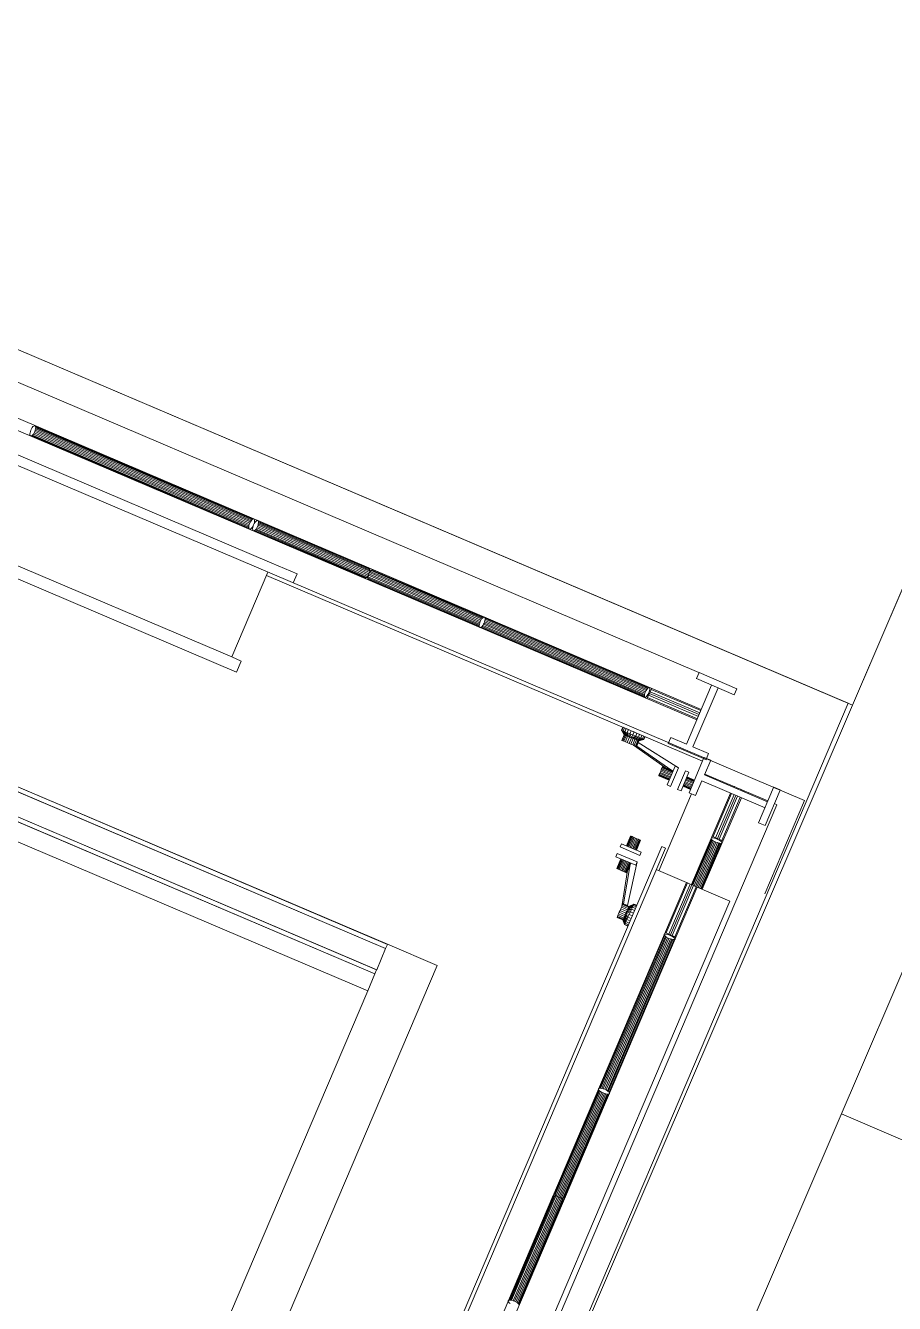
# Model space of a CAD drawing. Header units: metres. Extents: x -48 to 2360, y -1392 to 453.
# Drawn here: x 706.436 to 707.586, y -1266.804 to -1265.112 of the extents above; entities that cross this region are included whole.
import ezdxf

# ---------------------------------------------------------------- set-up
doc = ezdxf.new("R2010")
doc.units = ezdxf.units.M
doc.layers.add('MUEBLES', color=223, linetype='Continuous', lineweight=5, transparency=0.3)
doc.layers.add('SUELO', color=231, linetype='Continuous', lineweight=5, transparency=0.2)
doc.layers.add('TODO', color=210, linetype='Continuous', lineweight=5)

msp = doc.modelspace()

# ---------------------------------------------------------------- linework, layer by layer
at = {"layer": 'MUEBLES', "transparency": 33554585}
for p, q in [((707.5251, -1266.0092), (705.4187, -1265.1121)), ((705.5844, -1265.2262), (707.3272, -1265.9685)), ((705.3607, -1265.2411), (707.4671, -1266.1382)), ((707.3304, -1266.0176), (705.5458, -1265.2575)), ((705.54, -1265.271), (707.3247, -1266.0311)), ((706.0585, -1265.5243), (706.7618, -1265.8238)), ((706.4456, -1265.6431), (706.4466, -1265.6423)), ((706.4466, -1265.6423), (706.4475, -1265.6419)), ((706.4475, -1265.6419), (706.4483, -1265.6419)), ((706.4483, -1265.6419), (706.4488, -1265.6424)), ((706.0056, -1265.6485), (706.7089, -1265.948)), ((706.4416, -1265.6526), (706.4418, -1265.6511)), ((706.4417, -1265.6539), (706.4416, -1265.6526)), ((706.442, -1265.6549), (706.4417, -1265.6539)), ((706.4418, -1265.6511), (706.4422, -1265.6493)), ((706.4425, -1265.6554), (706.442, -1265.6549)), ((706.4422, -1265.6493), (706.4429, -1265.6476)), ((706.4433, -1265.6554), (706.4425, -1265.6554)), ((706.4429, -1265.6476), (706.4437, -1265.6458)), ((706.4442, -1265.655), (706.4433, -1265.6554)), ((706.5875, -1265.7169), (706.4433, -1265.6554)), ((706.4437, -1265.6458), (706.4446, -1265.6443)), ((706.4452, -1265.6542), (706.4442, -1265.655)), ((706.5878, -1265.7162), (706.4442, -1265.655)), ((706.4446, -1265.6443), (706.4456, -1265.6431)), ((706.4462, -1265.6529), (706.4452, -1265.6542)), ((706.5883, -1265.7151), (706.4452, -1265.6542)), ((706.4471, -1265.6514), (706.4462, -1265.6529)), ((706.5889, -1265.7137), (706.4462, -1265.6529)), ((706.448, -1265.6497), (706.4471, -1265.6514)), ((706.5896, -1265.7121), (706.4471, -1265.6514)), ((706.4486, -1265.6479), (706.448, -1265.6497)), ((706.448, -1265.6497), (706.5903, -1265.7103)), ((706.4491, -1265.6462), (706.4486, -1265.6479)), ((706.4486, -1265.6479), (706.591, -1265.7086)), ((706.4488, -1265.6424), (706.5931, -1265.7038)), ((706.4488, -1265.6424), (706.4492, -1265.6434)), ((706.4493, -1265.6446), (706.4491, -1265.6462)), ((706.4491, -1265.6462), (706.5917, -1265.707)), ((706.4492, -1265.6434), (706.5928, -1265.7045)), ((706.4492, -1265.6434), (706.4493, -1265.6446)), ((706.4493, -1265.6446), (706.5923, -1265.7056)), ((706.591, -1265.7086), (706.7335, -1265.7693)), ((706.5917, -1265.707), (706.7344, -1265.7677)), ((706.5923, -1265.7056), (706.7354, -1265.7665)), ((706.5928, -1265.7045), (706.7364, -1265.7657)), ((706.5931, -1265.7038), (706.7373, -1265.7653)), ((706.7318, -1265.7783), (706.5875, -1265.7169)), ((706.7314, -1265.7773), (706.5878, -1265.7162)), ((706.7314, -1265.776), (706.5883, -1265.7151)), ((706.7315, -1265.7745), (706.5889, -1265.7137)), ((706.732, -1265.7727), (706.5896, -1265.7121)), ((706.7326, -1265.771), (706.5903, -1265.7103)), ((706.9126, -1266.3341), (705.594, -1265.7725)), ((705.5941, -1265.7725), (706.9126, -1266.334)), ((706.9149, -1266.3286), (705.5964, -1265.7671)), ((706.9149, -1266.3286), (705.5964, -1265.7671)), ((706.915, -1266.3284), (705.5965, -1265.7668)), ((706.7314, -1265.776), (706.7315, -1265.7745)), ((706.7314, -1265.7773), (706.7314, -1265.776)), ((706.7318, -1265.7783), (706.7314, -1265.7773)), ((706.7315, -1265.7745), (706.732, -1265.7727)), ((706.732, -1265.7727), (706.7326, -1265.771)), ((706.7326, -1265.771), (706.7335, -1265.7693)), ((706.7335, -1265.7693), (706.7344, -1265.7677)), ((706.735, -1265.7776), (706.734, -1265.7784)), ((706.7344, -1265.7677), (706.7354, -1265.7665)), ((706.736, -1265.7764), (706.735, -1265.7776)), ((706.7354, -1265.7665), (706.7364, -1265.7657)), ((706.7369, -1265.7748), (706.736, -1265.7764)), ((706.7364, -1265.7657), (706.7373, -1265.7653)), ((706.7365, -1265.7782), (706.7367, -1265.7767)), ((706.7367, -1265.7767), (706.7371, -1265.7749)), ((706.7377, -1265.7731), (706.7369, -1265.7748)), ((706.7371, -1265.7749), (706.7378, -1265.7732)), ((706.7373, -1265.7653), (706.7381, -1265.7653)), ((706.7384, -1265.7714), (706.7377, -1265.7731)), ((706.7378, -1265.7732), (706.7386, -1265.7715)), ((706.7381, -1265.7653), (706.7386, -1265.7658)), ((706.7388, -1265.7696), (706.7384, -1265.7714)), ((706.7386, -1265.7658), (706.739, -1265.7668)), ((706.7386, -1265.7715), (706.7396, -1265.7699)), ((706.739, -1265.7681), (706.7388, -1265.7696)), ((706.739, -1265.7668), (706.739, -1265.7681)), ((706.7396, -1265.7699), (706.7406, -1265.7687)), ((706.7406, -1265.7687), (706.7416, -1265.7679)), ((706.7421, -1265.777), (706.7411, -1265.7786)), ((706.7416, -1265.7679), (706.7425, -1265.7675)), ((706.7429, -1265.7753), (706.7421, -1265.777)), ((706.8896, -1265.8399), (706.7421, -1265.777)), ((706.7425, -1265.7675), (706.7432, -1265.7675)), ((706.7436, -1265.7736), (706.7429, -1265.7753)), ((706.7429, -1265.7753), (706.8904, -1265.8381)), ((706.7432, -1265.7675), (706.7438, -1265.768)), ((706.744, -1265.7718), (706.7436, -1265.7736)), ((706.7436, -1265.7736), (706.891, -1265.8364)), ((706.7438, -1265.768), (706.8913, -1265.8308)), ((706.7438, -1265.768), (706.7441, -1265.769)), ((706.7442, -1265.7703), (706.744, -1265.7718)), ((706.744, -1265.7718), (706.8915, -1265.8346)), ((706.7441, -1265.769), (706.8916, -1265.8318)), ((706.7441, -1265.769), (706.7442, -1265.7703)), ((706.7442, -1265.7703), (706.8917, -1265.8331)), ((706.7323, -1265.7788), (706.7318, -1265.7783)), ((706.7331, -1265.7788), (706.7323, -1265.7788)), ((706.734, -1265.7784), (706.7331, -1265.7788)), ((706.7366, -1265.7795), (706.7365, -1265.7782)), ((706.7369, -1265.7805), (706.7366, -1265.7795)), ((706.7375, -1265.781), (706.7369, -1265.7805)), ((706.7382, -1265.781), (706.7375, -1265.781)), ((706.7391, -1265.7806), (706.7382, -1265.781)), ((706.8857, -1265.8438), (706.7382, -1265.781)), ((706.7401, -1265.7798), (706.7391, -1265.7806)), ((706.8866, -1265.8434), (706.7391, -1265.7806)), ((706.7411, -1265.7786), (706.7401, -1265.7798)), ((706.8876, -1265.8426), (706.7401, -1265.7798)), ((706.8886, -1265.8414), (706.7411, -1265.7786)), ((705.5798, -1265.806), (706.8983, -1266.3676)), ((706.8983, -1266.3675), (705.5798, -1265.806)), ((705.5821, -1265.8005), (706.9007, -1266.3621)), ((706.9006, -1266.3621), (705.5821, -1265.8006)), ((706.7152, -1265.9682), (706.351, -1265.813)), ((706.7618, -1265.8238), (706.7953, -1265.8381)), ((706.8888, -1266.39), (705.5702, -1265.8285)), ((706.7089, -1265.948), (706.7568, -1265.8357)), ((707.3322, -1266.0859), (706.7549, -1265.84)), ((706.7953, -1265.8381), (706.7903, -1265.8499)), ((706.8857, -1265.8438), (706.885, -1265.8438)), ((706.8866, -1265.8434), (706.8857, -1265.8438)), ((706.8876, -1265.8426), (706.8866, -1265.8434)), ((706.8886, -1265.8414), (706.8876, -1265.8426)), ((706.8896, -1265.8399), (706.8886, -1265.8414)), ((706.8891, -1265.8432), (706.8893, -1265.8417)), ((707.0366, -1265.906), (706.8891, -1265.8432)), ((706.8892, -1265.8445), (706.8891, -1265.8432)), ((707.0366, -1265.9073), (706.8892, -1265.8445)), ((706.8895, -1265.8455), (706.8892, -1265.8445)), ((706.8893, -1265.8417), (706.8897, -1265.8399)), ((707.0368, -1265.9045), (706.8893, -1265.8417)), ((706.8904, -1265.8381), (706.8896, -1265.8399)), ((706.8897, -1265.8399), (706.8904, -1265.8381)), ((707.0372, -1265.9027), (706.8897, -1265.8399)), ((706.891, -1265.8364), (706.8904, -1265.8381)), ((706.8904, -1265.8381), (706.8912, -1265.8364)), ((707.0378, -1265.901), (706.8904, -1265.8381)), ((706.8907, -1265.8303), (706.8913, -1265.8308)), ((706.8915, -1265.8346), (706.891, -1265.8364)), ((706.8912, -1265.8364), (706.8922, -1265.8349)), ((706.8912, -1265.8364), (707.0387, -1265.8992)), ((706.8913, -1265.8308), (706.8916, -1265.8318)), ((706.8917, -1265.8331), (706.8915, -1265.8346)), ((706.8916, -1265.8318), (706.8917, -1265.8331)), ((706.8922, -1265.8349), (706.8932, -1265.8337)), ((706.8922, -1265.8349), (707.0396, -1265.8977)), ((706.8932, -1265.8337), (706.8941, -1265.8329)), ((706.8932, -1265.8337), (707.0406, -1265.8965)), ((706.8941, -1265.8329), (706.895, -1265.8324)), ((706.8941, -1265.8329), (707.0416, -1265.8957)), ((706.895, -1265.8324), (707.0425, -1265.8953)), ((706.895, -1265.8324), (706.8958, -1265.8325)), ((707.037, -1265.9083), (706.8895, -1265.8455)), ((706.8901, -1265.846), (706.8895, -1265.8455)), ((707.0406, -1265.8965), (707.0416, -1265.8957)), ((707.0416, -1265.8957), (707.0425, -1265.8953)), ((707.0425, -1265.8953), (707.0433, -1265.8953)), ((707.0433, -1265.8953), (707.0438, -1265.8958)), ((707.0438, -1265.8958), (707.0442, -1265.8968)), ((707.0438, -1265.8958), (707.2609, -1265.9883)), ((707.0366, -1265.906), (707.0368, -1265.9045)), ((707.0366, -1265.9073), (707.0366, -1265.906)), ((707.037, -1265.9083), (707.0366, -1265.9073)), ((707.0368, -1265.9045), (707.0372, -1265.9027)), ((707.0375, -1265.9088), (707.037, -1265.9083)), ((707.0372, -1265.9027), (707.0378, -1265.901)), ((707.0383, -1265.9088), (707.0375, -1265.9088)), ((707.0378, -1265.901), (707.0387, -1265.8992)), ((707.0392, -1265.9084), (707.0383, -1265.9088)), ((707.2553, -1266.0013), (707.0383, -1265.9088)), ((707.0387, -1265.8992), (707.0396, -1265.8977)), ((707.0402, -1265.9076), (707.0392, -1265.9084)), ((707.2551, -1266.0004), (707.0392, -1265.9084)), ((707.0396, -1265.8977), (707.0406, -1265.8965)), ((707.0412, -1265.9063), (707.0402, -1265.9076)), ((707.2552, -1265.9991), (707.0402, -1265.9076)), ((707.0421, -1265.9048), (707.0412, -1265.9063)), ((707.2554, -1265.9976), (707.0412, -1265.9063)), ((707.043, -1265.9031), (707.0421, -1265.9048)), ((707.2559, -1265.9959), (707.0421, -1265.9048)), ((707.0436, -1265.9013), (707.043, -1265.9031)), ((707.2566, -1265.9941), (707.043, -1265.9031)), ((707.044, -1265.8996), (707.0436, -1265.9013)), ((707.0436, -1265.9013), (707.2574, -1265.9924)), ((707.0442, -1265.898), (707.044, -1265.8996)), ((707.044, -1265.8996), (707.2583, -1265.9909)), ((707.0442, -1265.8968), (707.0442, -1265.898)), ((707.0442, -1265.8968), (707.2601, -1265.9887)), ((707.0442, -1265.898), (707.2592, -1265.9896)), ((706.7089, -1265.948), (706.7215, -1265.9534)), ((706.7215, -1265.9534), (706.7152, -1265.9682)), ((707.3238, -1265.9765), (707.3241, -1265.9766)), ((707.3241, -1265.9766), (707.3275, -1265.9686)), ((707.3742, -1265.998), (707.3241, -1265.9766)), ((707.3275, -1265.9686), (707.3272, -1265.9685)), ((707.3275, -1265.9686), (707.3776, -1265.99)), ((707.2552, -1265.9991), (707.2554, -1265.9976)), ((707.2554, -1265.9976), (707.2559, -1265.9959)), ((707.2559, -1265.9959), (707.2566, -1265.9941)), ((707.2566, -1265.9941), (707.2574, -1265.9924)), ((707.2574, -1265.9924), (707.2583, -1265.9909)), ((707.2583, -1265.9909), (707.2592, -1265.9896)), ((707.2599, -1265.9976), (707.259, -1265.9991)), ((707.2592, -1265.9896), (707.2601, -1265.9887)), ((707.2607, -1265.9959), (707.2599, -1265.9976)), ((707.2601, -1265.9887), (707.2609, -1265.9883)), ((707.2614, -1265.9941), (707.2607, -1265.9959)), ((707.2607, -1265.9985), (707.2617, -1265.9963)), ((707.2609, -1265.9883), (707.2615, -1265.9883)), ((707.2619, -1265.9924), (707.2614, -1265.9941)), ((707.2615, -1265.9883), (707.262, -1265.9887)), ((707.2617, -1265.9963), (707.2626, -1265.9941)), ((707.2617, -1265.9963), (707.3276, -1266.0243)), ((707.2622, -1265.9909), (707.2619, -1265.9924)), ((707.262, -1265.9887), (707.2622, -1265.9896)), ((707.2622, -1265.9896), (707.2622, -1265.9909)), ((707.2626, -1265.9941), (707.264, -1265.9909)), ((707.2626, -1265.9941), (707.3285, -1266.0221)), ((707.264, -1265.9909), (707.2645, -1265.9895)), ((707.264, -1265.9909), (707.3299, -1266.0189)), ((707.3109, -1266.0635), (707.3442, -1265.9852)), ((707.3528, -1265.9889), (707.3195, -1266.0671)), ((707.3776, -1265.99), (707.3742, -1265.998)), ((706.7374, -1267.8589), (707.5251, -1266.0092)), ((707.2551, -1266.0004), (707.2552, -1265.9991)), ((707.2553, -1266.0013), (707.2551, -1266.0004)), ((707.2558, -1266.0017), (707.2553, -1266.0013)), ((707.2564, -1266.0017), (707.2558, -1266.0017)), ((707.2572, -1266.0013), (707.2564, -1266.0017)), ((707.2581, -1266.0004), (707.2572, -1266.0013)), ((707.259, -1265.9991), (707.2581, -1266.0004)), ((707.2588, -1266.003), (707.2594, -1266.0017)), ((707.2594, -1266.0017), (707.2607, -1265.9985)), ((707.3253, -1266.0297), (707.2594, -1266.0017)), ((707.3266, -1266.0266), (707.2607, -1265.9985)), ((707.2266, -1266.0411), (707.225, -1266.0451)), ((707.225, -1266.0451), (707.2255, -1266.0453)), ((707.225, -1266.0451), (707.2285, -1266.0511)), ((707.225, -1266.0451), (707.2282, -1266.051)), ((707.2271, -1266.0413), (707.2255, -1266.0453)), ((707.2255, -1266.0453), (707.2285, -1266.0511)), ((707.227, -1266.0459), (707.2255, -1266.0453)), ((707.2255, -1266.0453), (707.2295, -1266.0515)), ((707.2271, -1266.0413), (707.2266, -1266.0411)), ((707.2286, -1266.042), (707.227, -1266.0459)), ((707.227, -1266.0459), (707.231, -1266.0522)), ((707.227, -1266.0459), (707.2293, -1266.0469)), ((707.227, -1266.0459), (707.2295, -1266.0515)), ((707.2286, -1266.042), (707.2271, -1266.0413)), ((707.2309, -1266.0429), (707.2286, -1266.042)), ((707.2309, -1266.0429), (707.2293, -1266.0469)), ((707.231, -1266.0522), (707.2293, -1266.0469)), ((707.2293, -1266.0469), (707.233, -1266.053)), ((707.2293, -1266.0469), (707.2324, -1266.0481)), ((707.234, -1266.0442), (707.2309, -1266.0429)), ((707.2321, -1266.0434), (707.2322, -1266.0433)), ((707.2324, -1266.0436), (707.2325, -1266.0434)), ((707.234, -1266.0442), (707.2324, -1266.0481)), ((707.2324, -1266.0481), (707.2354, -1266.054)), ((707.233, -1266.053), (707.2324, -1266.0481)), ((707.2324, -1266.0481), (707.236, -1266.0496)), ((707.2334, -1266.0439), (707.2334, -1266.0438)), ((707.2375, -1266.0457), (707.234, -1266.0442)), ((707.2348, -1266.0445), (707.2349, -1266.0445)), ((707.2375, -1266.0457), (707.236, -1266.0496)), ((707.2368, -1266.0453), (707.2368, -1266.0453)), ((707.2414, -1266.0472), (707.2375, -1266.0457)), ((707.239, -1266.0462), (707.239, -1266.0462)), ((707.2414, -1266.0472), (707.2398, -1266.0512)), ((707.2414, -1266.0473), (707.2414, -1266.0472)), ((707.2252, -1266.0585), (707.2282, -1266.051)), ((707.2255, -1266.0586), (707.2252, -1266.0585)), ((707.2255, -1266.0586), (707.2285, -1266.0511)), ((707.2265, -1266.059), (707.2255, -1266.0586)), ((707.2265, -1266.059), (707.2295, -1266.0515)), ((707.228, -1266.0596), (707.2265, -1266.059)), ((707.228, -1266.0596), (707.231, -1266.0522)), ((707.2301, -1266.0605), (707.228, -1266.0596)), ((707.2282, -1266.051), (707.2285, -1266.0511)), ((707.2285, -1266.0511), (707.2295, -1266.0515)), ((707.2295, -1266.0515), (707.231, -1266.0522)), ((707.2301, -1266.0605), (707.233, -1266.053)), ((707.2324, -1266.0614), (707.2301, -1266.0605)), ((707.231, -1266.0522), (707.233, -1266.053)), ((707.2324, -1266.0614), (707.2354, -1266.054)), ((707.2349, -1266.0625), (707.2324, -1266.0614)), ((707.233, -1266.053), (707.2354, -1266.054)), ((707.2379, -1266.055), (707.2349, -1266.0625)), ((707.2374, -1266.0635), (707.2349, -1266.0625)), ((707.2354, -1266.054), (707.236, -1266.0496)), ((707.2354, -1266.054), (707.2379, -1266.055)), ((707.236, -1266.0496), (707.2379, -1266.055)), ((707.236, -1266.0496), (707.2398, -1266.0512)), ((707.2404, -1266.056), (707.2374, -1266.0635)), ((707.2398, -1266.0645), (707.2374, -1266.0635)), ((707.2398, -1266.0512), (707.2379, -1266.055)), ((707.2379, -1266.055), (707.2436, -1266.0528)), ((707.2379, -1266.055), (707.2404, -1266.056)), ((707.2398, -1266.0512), (707.2436, -1266.0528)), ((707.2427, -1266.057), (707.2398, -1266.0645)), ((707.2418, -1266.0653), (707.2398, -1266.0645)), ((707.2436, -1266.0528), (707.2404, -1266.056)), ((707.2404, -1266.056), (707.2472, -1266.0542)), ((707.2404, -1266.056), (707.2427, -1266.057)), ((707.2408, -1266.0649), (707.2825, -1266.0944)), ((707.2447, -1266.0578), (707.2418, -1266.0653)), ((707.2427, -1266.057), (707.2472, -1266.0542)), ((707.2427, -1266.057), (707.2503, -1266.0555)), ((707.2427, -1266.057), (707.2447, -1266.0578)), ((707.2463, -1266.0585), (707.2433, -1266.0659)), ((707.2436, -1266.0528), (707.2452, -1266.0489)), ((707.2436, -1266.0528), (707.2472, -1266.0542)), ((707.2472, -1266.0589), (707.2443, -1266.0663)), ((707.2476, -1266.059), (707.2446, -1266.0665)), ((707.2503, -1266.0555), (707.2447, -1266.0578)), ((707.2447, -1266.0578), (707.2526, -1266.0565)), ((707.2447, -1266.0578), (707.2463, -1266.0585)), ((707.245, -1266.0661), (707.2471, -1266.0611)), ((707.2463, -1266.0585), (707.2526, -1266.0565)), ((707.2463, -1266.0585), (707.2541, -1266.0571)), ((707.2463, -1266.0585), (707.2472, -1266.0589)), ((707.2471, -1266.0611), (707.2468, -1266.061)), ((707.3003, -1266.0947), (707.2471, -1266.0611)), ((707.2472, -1266.0542), (707.2487, -1266.0504)), ((707.2472, -1266.0542), (707.2503, -1266.0555)), ((707.2472, -1266.0589), (707.2541, -1266.0571)), ((707.2472, -1266.0589), (707.2546, -1266.0573)), ((707.2472, -1266.0589), (707.2476, -1266.059)), ((707.2476, -1266.059), (707.2546, -1266.0573)), ((707.2503, -1266.0555), (707.2518, -1266.0517)), ((707.2503, -1266.0555), (707.2526, -1266.0565)), ((707.2526, -1266.0565), (707.2541, -1266.0527)), ((707.2526, -1266.0565), (707.2541, -1266.0571)), ((707.2541, -1266.0571), (707.2556, -1266.0533)), ((707.2541, -1266.0571), (707.2546, -1266.0573)), ((707.2546, -1266.0573), (707.2561, -1266.0535)), ((707.2867, -1266.0626), (707.2901, -1266.0546)), ((707.3336, -1266.0826), (707.2867, -1266.0626)), ((707.2901, -1266.0546), (707.3109, -1266.0635)), ((707.2433, -1266.0659), (707.2418, -1266.0653)), ((707.2443, -1266.0663), (707.2433, -1266.0659)), ((707.2446, -1266.0665), (707.2443, -1266.0663)), ((707.2448, -1266.066), (707.245, -1266.0661)), ((707.245, -1266.0661), (707.2913, -1266.0981)), ((707.3195, -1266.0671), (707.3402, -1266.076)), ((707.3336, -1266.0826), (707.3343, -1266.0809)), ((707.3343, -1266.0809), (707.3375, -1266.0823)), ((707.3402, -1266.076), (707.3375, -1266.0823)), ((707.2767, -1266.0992), (707.2774, -1266.0976)), ((707.2774, -1266.0976), (707.278, -1266.0961)), ((707.2774, -1266.0976), (707.2912, -1266.1035)), ((707.278, -1266.0961), (707.2785, -1266.0948)), ((707.278, -1266.0961), (707.2918, -1266.102)), ((707.2785, -1266.0948), (707.279, -1266.0938)), ((707.2785, -1266.0948), (707.2923, -1266.1007)), ((707.279, -1266.0938), (707.2792, -1266.0932)), ((707.279, -1266.0938), (707.2928, -1266.0997)), ((707.2792, -1266.0932), (707.2793, -1266.093)), ((707.2792, -1266.0932), (707.293, -1266.0991)), ((707.2793, -1266.093), (707.2931, -1266.0989)), ((707.2852, -1266.1174), (707.2957, -1266.0927)), ((707.3003, -1266.0947), (707.2898, -1266.1193)), ((707.2957, -1266.0927), (707.3003, -1266.0947)), ((707.3096, -1266.0986), (707.299, -1266.1233)), ((707.3142, -1266.1006), (707.3096, -1266.0986)), ((707.3144, -1266.1278), (707.3336, -1266.0826)), ((707.3368, -1266.084), (707.3336, -1266.0826)), ((707.3429, -1266.0846), (707.3346, -1266.104)), ((707.3375, -1266.0823), (707.3368, -1266.084)), ((707.3375, -1266.0823), (707.3429, -1266.0846)), ((707.2741, -1266.1051), (707.2744, -1266.1045)), ((707.288, -1266.111), (707.2741, -1266.1051)), ((707.2741, -1266.1053), (707.2741, -1266.1051)), ((707.2879, -1266.1112), (707.2741, -1266.1053)), ((707.2744, -1266.1045), (707.2748, -1266.1035)), ((707.2882, -1266.1104), (707.2744, -1266.1045)), ((707.2748, -1266.1035), (707.2754, -1266.1023)), ((707.2886, -1266.1094), (707.2748, -1266.1035)), ((707.2754, -1266.1023), (707.276, -1266.1008)), ((707.2892, -1266.1081), (707.2754, -1266.1023)), ((707.276, -1266.1008), (707.2767, -1266.0992)), ((707.2898, -1266.1066), (707.276, -1266.1008)), ((707.2905, -1266.1051), (707.2767, -1266.0992)), ((707.3037, -1266.1252), (707.3142, -1266.1006)), ((707.3076, -1266.116), (707.3176, -1266.1202)), ((707.3082, -1266.1145), (707.3182, -1266.1188)), ((707.3089, -1266.1129), (707.3189, -1266.1172)), ((707.3196, -1266.1156), (707.3096, -1266.1113)), ((707.3202, -1266.1141), (707.3102, -1266.1098)), ((707.3208, -1266.1128), (707.3108, -1266.1085)), ((707.3212, -1266.1118), (707.3112, -1266.1076)), ((707.3214, -1266.1112), (707.3114, -1266.1069)), ((707.3215, -1266.111), (707.3115, -1266.1067)), ((707.3312, -1266.112), (707.323, -1266.1314)), ((707.4149, -1266.1476), (707.3312, -1266.112)), ((707.3346, -1266.104), (707.4183, -1266.1396)), ((707.3351, -1266.103), (707.3729, -1266.1191)), ((707.2742, -1266.231), (707.3176, -1266.1291)), ((707.2898, -1266.1193), (707.2852, -1266.1174)), ((707.299, -1266.1233), (707.3037, -1266.1252)), ((707.3063, -1266.1191), (707.3163, -1266.1233)), ((707.3064, -1266.1188), (707.3164, -1266.1231)), ((707.3066, -1266.1182), (707.3166, -1266.1225)), ((707.307, -1266.1173), (707.3171, -1266.1215)), ((707.323, -1266.1314), (707.3144, -1266.1278)), ((707.3691, -1266.1281), (707.3174, -1266.2494)), ((707.3461, -1266.1859), (707.3705, -1266.1287)), ((707.3495, -1266.1873), (707.3739, -1266.1302)), ((707.3519, -1266.1883), (707.3763, -1266.1312)), ((707.3786, -1266.1322), (707.3543, -1266.1894)), ((707.3729, -1266.1191), (707.3725, -1266.1201)), ((707.3729, -1266.1191), (707.3743, -1266.1197)), ((707.3739, -1266.1207), (707.3743, -1266.1197)), ((707.3743, -1266.1197), (707.3777, -1266.1211)), ((707.3773, -1266.1222), (707.3777, -1266.1211)), ((707.3777, -1266.1211), (707.3801, -1266.1221)), ((707.3797, -1266.1232), (707.3801, -1266.1221)), ((707.3801, -1266.1221), (707.3825, -1266.1232)), ((707.3825, -1266.1232), (707.3821, -1266.1242)), ((707.3825, -1266.1232), (707.3859, -1266.1246)), ((707.3859, -1266.1246), (707.3855, -1266.1256)), ((707.3859, -1266.1246), (707.3873, -1266.1252)), ((707.3869, -1266.1262), (707.3873, -1266.1252)), ((707.3873, -1266.1252), (707.4187, -1266.1386)), ((707.4064, -1266.1676), (707.4263, -1266.1208)), ((707.4349, -1266.1244), (707.415, -1266.1713)), ((707.4266, -1266.1202), (707.4263, -1266.1208)), ((707.4263, -1266.1208), (707.4349, -1266.1244)), ((707.4266, -1266.1202), (707.4351, -1266.1239)), ((707.4349, -1266.1244), (707.4351, -1266.1239)), ((707.4305, -1266.1436), (706.7163, -1267.8207)), ((707.3318, -1266.2555), (707.3835, -1266.1343)), ((707.382, -1266.1337), (707.3577, -1266.1908)), ((707.4671, -1266.1382), (707.4146, -1266.2615)), ((707.4273, -1266.1422), (707.4305, -1266.1436)), ((707.415, -1266.1713), (707.4064, -1266.1676)), ((707.2782, -1266.199), (706.9122, -1267.0582)), ((707.2229, -1266.1995), (707.2248, -1266.1952)), ((707.2493, -1266.2107), (707.2229, -1266.1995)), ((707.2248, -1266.1952), (707.2511, -1266.2064)), ((707.2314, -1266.198), (707.2369, -1266.1851)), ((707.2316, -1266.1981), (707.2371, -1266.1852)), ((707.2322, -1266.1984), (707.2377, -1266.1855)), ((707.2333, -1266.1988), (707.2388, -1266.1859)), ((707.2347, -1266.1994), (707.2402, -1266.1865)), ((707.2363, -1266.2001), (707.2418, -1266.1872)), ((707.2369, -1266.1851), (707.2371, -1266.1852)), ((707.2371, -1266.1852), (707.2377, -1266.1855)), ((707.2377, -1266.1855), (707.2388, -1266.1859)), ((707.238, -1266.2008), (707.2435, -1266.1879)), ((707.2388, -1266.1859), (707.2402, -1266.1865)), ((707.2452, -1266.1886), (707.2397, -1266.2015)), ((707.2402, -1266.1865), (707.2418, -1266.1872)), ((707.2468, -1266.1893), (707.2413, -1266.2022)), ((707.2418, -1266.1872), (707.2435, -1266.1879)), ((707.2481, -1266.1899), (707.2426, -1266.2028)), ((707.2435, -1266.1879), (707.2452, -1266.1886)), ((707.2492, -1266.1903), (707.2437, -1266.2032)), ((707.2498, -1266.1906), (707.2443, -1266.2035)), ((707.2501, -1266.1907), (707.2445, -1266.2036)), ((707.2452, -1266.1886), (707.2468, -1266.1893)), ((707.2468, -1266.1893), (707.2481, -1266.1899)), ((707.2481, -1266.1899), (707.2492, -1266.1903)), ((707.2492, -1266.1903), (707.2498, -1266.1906)), ((707.2498, -1266.1906), (707.2501, -1266.1907)), ((707.2829, -1266.201), (707.2782, -1266.199)), ((707.3177, -1266.2495), (707.3436, -1266.1887)), ((707.3184, -1266.2498), (707.3441, -1266.1895)), ((707.3195, -1266.2503), (707.345, -1266.1904)), ((707.321, -1266.2509), (707.3464, -1266.1913)), ((707.3228, -1266.2517), (707.3481, -1266.1922)), ((707.3499, -1266.1931), (707.3246, -1266.2524)), ((707.3518, -1266.1938), (707.3265, -1266.2532)), ((707.3536, -1266.1944), (707.3282, -1266.254)), ((707.3552, -1266.1947), (707.3297, -1266.2546)), ((707.3565, -1266.1948), (707.3309, -1266.2551)), ((707.3575, -1266.1946), (707.3316, -1266.2554)), ((707.3435, -1266.1881), (707.344, -1266.1877)), ((707.3436, -1266.1887), (707.3435, -1266.1881)), ((707.3441, -1266.1895), (707.3436, -1266.1887)), ((707.344, -1266.1877), (707.3449, -1266.1875)), ((707.345, -1266.1904), (707.3441, -1266.1895)), ((707.3461, -1266.1859), (707.3447, -1266.1853)), ((707.3449, -1266.1875), (707.3462, -1266.1876)), ((707.3464, -1266.1913), (707.345, -1266.1904)), ((707.3495, -1266.1873), (707.3461, -1266.1859)), ((707.3462, -1266.1876), (707.3478, -1266.1879)), ((707.3481, -1266.1922), (707.3464, -1266.1913)), ((707.3478, -1266.1879), (707.3497, -1266.1885)), ((707.3499, -1266.1931), (707.3481, -1266.1922)), ((707.3519, -1266.1883), (707.3495, -1266.1873)), ((707.3497, -1266.1885), (707.3516, -1266.1892)), ((707.3518, -1266.1938), (707.3499, -1266.1931)), ((707.3516, -1266.1892), (707.3534, -1266.1901)), ((707.3536, -1266.1944), (707.3518, -1266.1938)), ((707.3543, -1266.1894), (707.3519, -1266.1883)), ((707.3534, -1266.1901), (707.355, -1266.191)), ((707.3552, -1266.1947), (707.3536, -1266.1944)), ((707.3577, -1266.1908), (707.3543, -1266.1894)), ((707.355, -1266.191), (707.3564, -1266.1919)), ((707.3565, -1266.1948), (707.3552, -1266.1947)), ((707.3564, -1266.1919), (707.3574, -1266.1928)), ((707.3575, -1266.1946), (707.3565, -1266.1948)), ((707.3574, -1266.1928), (707.3579, -1266.1936)), ((707.3579, -1266.1942), (707.3575, -1266.1946)), ((707.3591, -1266.1914), (707.3577, -1266.1908)), ((707.3579, -1266.1936), (707.3579, -1266.1942)), ((706.9169, -1267.0602), (707.2829, -1266.201)), ((707.2193, -1266.2081), (707.2174, -1266.2124)), ((707.2174, -1266.2124), (707.2438, -1266.2236)), ((707.224, -1266.2152), (707.2185, -1266.2281)), ((707.2243, -1266.2153), (707.2188, -1266.2282)), ((707.2456, -1266.2193), (707.2193, -1266.2081)), ((707.2249, -1266.2156), (707.2194, -1266.2285)), ((707.226, -1266.216), (707.2205, -1266.229)), ((707.2273, -1266.2166), (707.2218, -1266.2295)), ((707.2289, -1266.2173), (707.2234, -1266.2302)), ((707.2511, -1266.2064), (707.2493, -1266.2107)), ((707.2185, -1266.2281), (707.2188, -1266.2282)), ((707.2188, -1266.2282), (707.2194, -1266.2285)), ((707.2194, -1266.2285), (707.2205, -1266.229)), ((707.2205, -1266.229), (707.2218, -1266.2295)), ((707.2218, -1266.2295), (707.2234, -1266.2302)), ((707.2234, -1266.2302), (707.2251, -1266.231)), ((707.2306, -1266.218), (707.2251, -1266.231)), ((707.2251, -1266.231), (707.2268, -1266.2317)), ((707.2253, -1266.2782), (707.233, -1266.2307)), ((707.2268, -1266.2317), (707.2323, -1266.2188)), ((707.2268, -1266.2317), (707.2284, -1266.2324)), ((707.2275, -1266.2748), (707.2365, -1266.2226)), ((707.2284, -1266.2324), (707.2339, -1266.2194)), ((707.2284, -1266.2324), (707.2298, -1266.2329)), ((707.2298, -1266.2329), (707.2353, -1266.22)), ((707.2298, -1266.2329), (707.2308, -1266.2334)), ((707.2308, -1266.2334), (707.2363, -1266.2205)), ((707.2308, -1266.2334), (707.2315, -1266.2337)), ((707.2315, -1266.2337), (707.237, -1266.2207)), ((707.2315, -1266.2337), (707.2317, -1266.2338)), ((707.2317, -1266.2338), (707.2372, -1266.2208)), ((707.2456, -1266.2193), (707.2328, -1266.277)), ((707.2438, -1266.2236), (707.2456, -1266.2193)), ((707.2707, -1266.2295), (707.3107, -1266.2465)), ((707.3107, -1266.2465), (706.5965, -1267.9236)), ((707.284, -1266.3133), (707.3122, -1266.2471)), ((707.2874, -1266.3148), (707.3156, -1266.2486)), ((707.2897, -1266.3158), (707.3179, -1266.2496)), ((707.3203, -1266.2506), (707.2921, -1266.3168)), ((707.3107, -1266.2465), (707.3122, -1266.2471)), ((707.3122, -1266.2471), (707.3156, -1266.2486)), ((707.3156, -1266.2486), (707.3179, -1266.2496)), ((707.3179, -1266.2496), (707.3203, -1266.2506)), ((707.3203, -1266.2506), (707.3237, -1266.2521)), ((706.6109, -1267.9297), (707.3251, -1266.2527)), ((707.3237, -1266.2521), (707.2955, -1266.3183)), ((707.3237, -1266.2521), (707.3251, -1266.2527)), ((707.3251, -1266.2527), (707.3683, -1266.2711)), ((707.3683, -1266.2711), (706.7198, -1267.7938)), ((707.2229, -1266.2837), (707.2219, -1266.286)), ((707.2239, -1266.2813), (707.2229, -1266.2837)), ((707.2307, -1266.2872), (707.2229, -1266.2837)), ((707.2249, -1266.2792), (707.2239, -1266.2813)), ((707.2317, -1266.2849), (707.2239, -1266.2813)), ((707.2257, -1266.2773), (707.2249, -1266.2792)), ((707.2327, -1266.2827), (707.2249, -1266.2792)), ((707.2263, -1266.2759), (707.2257, -1266.2773)), ((707.2335, -1266.2809), (707.2257, -1266.2773)), ((707.2267, -1266.275), (707.2263, -1266.2759)), ((707.2342, -1266.2794), (707.2263, -1266.2759)), ((707.2269, -1266.2747), (707.2267, -1266.275)), ((707.2345, -1266.2785), (707.2267, -1266.275)), ((707.2347, -1266.2782), (707.2269, -1266.2747)), ((707.2274, -1266.2749), (707.2275, -1266.2748)), ((707.2275, -1266.2748), (707.2328, -1266.277)), ((707.2307, -1266.2872), (707.2317, -1266.2849)), ((707.2317, -1266.2849), (707.238, -1266.2819)), ((707.2317, -1266.2849), (707.2327, -1266.2827)), ((707.2366, -1266.2852), (707.2317, -1266.2849)), ((707.2328, -1266.277), (707.2326, -1266.2773)), ((707.2327, -1266.2827), (707.2393, -1266.2791)), ((707.2327, -1266.2827), (707.2335, -1266.2809)), ((707.2327, -1266.2827), (707.238, -1266.2819)), ((707.2335, -1266.2809), (707.2403, -1266.2769)), ((707.2393, -1266.2791), (707.2335, -1266.2809)), ((707.2335, -1266.2809), (707.2342, -1266.2794)), ((707.2342, -1266.2794), (707.2409, -1266.2755)), ((707.2342, -1266.2794), (707.2403, -1266.2769)), ((707.2342, -1266.2794), (707.2345, -1266.2785)), ((707.2345, -1266.2785), (707.2411, -1266.2751)), ((707.2345, -1266.2785), (707.2409, -1266.2755)), ((707.2345, -1266.2785), (707.2347, -1266.2782)), ((707.2347, -1266.2782), (707.2411, -1266.2751)), ((707.2366, -1266.2852), (707.238, -1266.2819)), ((707.238, -1266.2819), (707.2393, -1266.2791)), ((707.238, -1266.2819), (707.2421, -1266.2837)), ((707.2393, -1266.2791), (707.2403, -1266.2769)), ((707.2393, -1266.2791), (707.2433, -1266.2809)), ((707.2403, -1266.2769), (707.2409, -1266.2755)), ((707.2403, -1266.2769), (707.2442, -1266.2787)), ((707.2409, -1266.2755), (707.2411, -1266.2751)), ((707.2409, -1266.2755), (707.2448, -1266.2773)), ((707.2411, -1266.2751), (707.245, -1266.2768)), ((707.219, -1266.2924), (707.2189, -1266.2927)), ((707.2189, -1266.2927), (707.2267, -1266.2962)), ((707.2194, -1266.2915), (707.219, -1266.2924)), ((707.219, -1266.2924), (707.2269, -1266.2959)), ((707.2201, -1266.29), (707.2194, -1266.2915)), ((707.2194, -1266.2915), (707.2273, -1266.295)), ((707.2209, -1266.2882), (707.2201, -1266.29)), ((707.2201, -1266.29), (707.2279, -1266.2936)), ((707.2219, -1266.286), (707.2209, -1266.2882)), ((707.2209, -1266.2882), (707.2287, -1266.2917)), ((707.2219, -1266.286), (707.2297, -1266.2895)), ((707.2267, -1266.2962), (707.2269, -1266.2959)), ((707.229, -1266.3024), (707.2267, -1266.2962)), ((707.2269, -1266.2959), (707.2273, -1266.295)), ((707.2292, -1266.302), (707.2269, -1266.2959)), ((707.229, -1266.3024), (707.2269, -1266.2959)), ((707.2273, -1266.295), (707.2279, -1266.2936)), ((707.2298, -1266.3006), (707.2273, -1266.295)), ((707.2292, -1266.302), (707.2273, -1266.295)), ((707.2279, -1266.2936), (707.2287, -1266.2917)), ((707.2298, -1266.3006), (707.2279, -1266.2936)), ((707.2279, -1266.2936), (707.2307, -1266.2984)), ((707.2287, -1266.2917), (707.2297, -1266.2895)), ((707.2307, -1266.2984), (707.2287, -1266.2917)), ((707.2287, -1266.2917), (707.232, -1266.2956)), ((707.229, -1266.3024), (707.2292, -1266.302)), ((707.2298, -1266.3006), (707.2292, -1266.302)), ((707.2333, -1266.3039), (707.2292, -1266.302)), ((707.2297, -1266.2895), (707.2307, -1266.2872)), ((707.232, -1266.2956), (707.2297, -1266.2895)), ((707.2297, -1266.2895), (707.2334, -1266.2923)), ((707.2298, -1266.3006), (707.2307, -1266.2984)), ((707.2339, -1266.3025), (707.2298, -1266.3006)), ((707.2307, -1266.2872), (707.2366, -1266.2852)), ((707.235, -1266.2888), (707.2307, -1266.2872)), ((707.2334, -1266.2923), (707.2307, -1266.2872)), ((707.2307, -1266.2984), (707.232, -1266.2956)), ((707.2349, -1266.3003), (707.2307, -1266.2984)), ((707.232, -1266.2956), (707.2334, -1266.2923)), ((707.2361, -1266.2975), (707.232, -1266.2956)), ((707.2334, -1266.2923), (707.235, -1266.2888)), ((707.2376, -1266.2942), (707.2334, -1266.2923)), ((707.2349, -1266.3003), (707.2339, -1266.3025)), ((707.2361, -1266.2975), (707.2349, -1266.3003)), ((707.235, -1266.2888), (707.2366, -1266.2852)), ((707.2392, -1266.2906), (707.235, -1266.2888)), ((707.2354, -1266.2992), (707.2355, -1266.2992)), ((707.2355, -1266.2989), (707.2356, -1266.2989)), ((707.2359, -1266.298), (707.236, -1266.2981)), ((707.2376, -1266.2942), (707.2361, -1266.2975)), ((707.2365, -1266.2967), (707.2366, -1266.2967)), ((707.2366, -1266.2852), (707.2407, -1266.2871)), ((707.2373, -1266.2949), (707.2373, -1266.2949)), ((707.2392, -1266.2906), (707.2376, -1266.2942)), ((707.2382, -1266.2928), (707.2382, -1266.2929)), ((707.2392, -1266.2906), (707.2392, -1266.2906)), ((707.1949, -1266.5191), (707.2814, -1266.3162)), ((707.1959, -1266.5189), (707.2819, -1266.3169)), ((707.1972, -1266.5189), (707.2829, -1266.3178)), ((707.1989, -1266.5191), (707.2842, -1266.3188)), ((707.2331, -1266.3043), (707.229, -1266.3024)), ((707.2333, -1266.3039), (707.2331, -1266.3043)), ((707.2339, -1266.3025), (707.2333, -1266.3039)), ((707.2813, -1266.3155), (707.2818, -1266.3151)), ((707.2814, -1266.3162), (707.2813, -1266.3155)), ((707.2819, -1266.3169), (707.2814, -1266.3162)), ((707.2818, -1266.3151), (707.2827, -1266.315)), ((707.2829, -1266.3178), (707.2819, -1266.3169)), ((707.284, -1266.3133), (707.2825, -1266.3127)), ((707.2827, -1266.315), (707.284, -1266.3151)), ((707.2842, -1266.3188), (707.2829, -1266.3178)), ((707.2874, -1266.3148), (707.284, -1266.3133)), ((707.284, -1266.3151), (707.2857, -1266.3154)), ((707.2859, -1266.3197), (707.2842, -1266.3188)), ((707.2857, -1266.3154), (707.2875, -1266.3159)), ((707.2897, -1266.3158), (707.2874, -1266.3148)), ((707.2875, -1266.3159), (707.2894, -1266.3167)), ((707.2892, -1266.3156), (707.2889, -1266.3165)), ((707.2891, -1266.3166), (707.2895, -1266.3157)), ((707.2894, -1266.3167), (707.2912, -1266.3175)), ((707.2921, -1266.3168), (707.2897, -1266.3158)), ((707.2898, -1266.3169), (707.2902, -1266.316)), ((707.2909, -1266.3174), (707.2913, -1266.3165)), ((707.2912, -1266.3175), (707.2929, -1266.3185)), ((707.2955, -1266.3183), (707.2921, -1266.3168)), ((707.2924, -1266.3182), (707.2928, -1266.3171)), ((707.2929, -1266.3185), (707.2942, -1266.3194)), ((707.294, -1266.3192), (707.2946, -1266.3179)), ((707.2969, -1266.3189), (707.2955, -1266.3183)), ((707.2964, -1266.3186), (707.2955, -1266.3208)), ((706.9007, -1266.3621), (706.9126, -1266.3341)), ((706.9126, -1266.334), (706.9149, -1266.3286)), ((706.9126, -1266.3341), (706.9126, -1266.334)), ((706.9149, -1266.3286), (706.915, -1266.3284)), ((706.9149, -1266.3286), (706.9149, -1266.3286)), ((706.9809, -1266.3565), (706.915, -1266.3284)), ((707.2007, -1266.5196), (707.2859, -1266.3197)), ((707.2877, -1266.3206), (707.2026, -1266.5203)), ((707.2896, -1266.3213), (707.2045, -1266.5212)), ((707.2914, -1266.3218), (707.2061, -1266.5222)), ((707.293, -1266.3222), (707.2074, -1266.5232)), ((707.2944, -1266.3222), (707.2084, -1266.5242)), ((707.2953, -1266.3221), (707.2088, -1266.5251)), ((707.2877, -1266.3206), (707.2859, -1266.3197)), ((707.2896, -1266.3213), (707.2877, -1266.3206)), ((707.2914, -1266.3218), (707.2896, -1266.3213)), ((707.293, -1266.3222), (707.2914, -1266.3218)), ((707.2944, -1266.3222), (707.293, -1266.3222)), ((707.2942, -1266.3194), (707.2952, -1266.3203)), ((707.2953, -1266.3221), (707.2944, -1266.3222)), ((707.2952, -1266.3203), (707.2957, -1266.3211)), ((707.2957, -1266.3217), (707.2953, -1266.3221)), ((707.2957, -1266.3211), (707.2957, -1266.3217)), ((706.7629, -1266.8684), (706.9809, -1266.3565)), ((706.8888, -1266.39), (706.8983, -1266.3676)), ((706.8983, -1266.3675), (706.9006, -1266.3621)), ((706.8983, -1266.3676), (706.8983, -1266.3675)), ((706.9006, -1266.3621), (706.9007, -1266.3621)), ((706.3636, -1267.6232), (706.8888, -1266.39)), ((707.1357, -1266.6583), (707.1944, -1266.5204)), ((707.1361, -1266.6592), (707.1949, -1266.5213)), ((707.1944, -1266.5197), (707.1949, -1266.5191)), ((707.1944, -1266.5204), (707.1944, -1266.5197)), ((707.1949, -1266.5213), (707.1944, -1266.5204)), ((707.1949, -1266.5191), (707.1959, -1266.5189)), ((707.1958, -1266.5222), (707.1949, -1266.5213)), ((707.1959, -1266.5189), (707.1972, -1266.5189)), ((707.1972, -1266.5189), (707.1989, -1266.5191)), ((707.1989, -1266.5191), (707.2007, -1266.5196)), ((707.2007, -1266.5196), (707.2026, -1266.5203)), ((707.2026, -1266.5203), (707.2045, -1266.5212)), ((707.2045, -1266.5212), (707.2061, -1266.5222)), ((707.1371, -1266.6602), (707.1958, -1266.5222)), ((707.1384, -1266.6612), (707.1971, -1266.5233)), ((707.14, -1266.6622), (707.1988, -1266.5242)), ((707.2006, -1266.5251), (707.1419, -1266.663)), ((707.2025, -1266.5258), (707.1438, -1266.6637)), ((707.2043, -1266.5263), (707.1456, -1266.6642)), ((707.206, -1266.5266), (707.1472, -1266.6645)), ((707.2073, -1266.5266), (707.1486, -1266.6645)), ((707.2083, -1266.5263), (707.1496, -1266.6642)), ((707.1971, -1266.5233), (707.1958, -1266.5222)), ((707.1988, -1266.5242), (707.1971, -1266.5233)), ((707.2006, -1266.5251), (707.1988, -1266.5242)), ((707.2025, -1266.5258), (707.2006, -1266.5251)), ((707.2043, -1266.5263), (707.2025, -1266.5258)), ((707.206, -1266.5266), (707.2043, -1266.5263)), ((707.2073, -1266.5266), (707.206, -1266.5266)), ((707.2061, -1266.5222), (707.2074, -1266.5232)), ((707.2083, -1266.5263), (707.2073, -1266.5266)), ((707.2074, -1266.5232), (707.2084, -1266.5242)), ((707.2088, -1266.5258), (707.2083, -1266.5263)), ((707.2084, -1266.5242), (707.2088, -1266.5251)), ((707.2088, -1266.5251), (707.2088, -1266.5258)), ((707.0754, -1266.7998), (707.1341, -1266.6618)), ((707.0764, -1266.7995), (707.1351, -1266.6616)), ((707.0777, -1266.7995), (707.1365, -1266.6616)), ((707.0794, -1266.7997), (707.1381, -1266.6618)), ((707.0812, -1266.8002), (707.14, -1266.6623)), ((707.0831, -1266.801), (707.1419, -1266.663)), ((707.1437, -1266.6639), (707.085, -1266.8018)), ((707.1453, -1266.6649), (707.0866, -1266.8028)), ((707.1467, -1266.6659), (707.0879, -1266.8038)), ((707.1476, -1266.6669), (707.0888, -1266.8048)), ((707.1481, -1266.6678), (707.0893, -1266.8057)), ((707.1336, -1266.6624), (707.1341, -1266.6618)), ((707.1341, -1266.6618), (707.1351, -1266.6616)), ((707.1351, -1266.6616), (707.1365, -1266.6616)), ((707.1357, -1266.6583), (707.1357, -1266.6576)), ((707.1361, -1266.6592), (707.1357, -1266.6583)), ((707.1371, -1266.6602), (707.1361, -1266.6592)), ((707.1365, -1266.6616), (707.1381, -1266.6618)), ((707.1384, -1266.6612), (707.1371, -1266.6602)), ((707.1381, -1266.6618), (707.14, -1266.6623)), ((707.14, -1266.6622), (707.1384, -1266.6612)), ((707.1419, -1266.663), (707.14, -1266.6622)), ((707.14, -1266.6623), (707.1419, -1266.663)), ((707.1414, -1266.6628), (707.1413, -1266.6628)), ((707.1416, -1266.6629), (707.1416, -1266.6629)), ((707.1438, -1266.6637), (707.1419, -1266.663)), ((707.1419, -1266.663), (707.1437, -1266.6639)), ((707.1423, -1266.6632), (707.1423, -1266.6632)), ((707.1434, -1266.6638), (707.1435, -1266.6636)), ((707.1437, -1266.6639), (707.1453, -1266.6649)), ((707.1456, -1266.6642), (707.1438, -1266.6637)), ((707.1448, -1266.6646), (707.1451, -1266.6641)), ((707.1453, -1266.6649), (707.1467, -1266.6659)), ((707.1472, -1266.6645), (707.1456, -1266.6642)), ((707.1464, -1266.6657), (707.147, -1266.6645)), ((707.1467, -1266.6659), (707.1476, -1266.6669)), ((707.1486, -1266.6645), (707.1472, -1266.6645)), ((707.1476, -1266.6669), (707.1481, -1266.6678)), ((707.1479, -1266.6674), (707.1492, -1266.6643)), ((707.1481, -1266.6678), (707.148, -1266.6685)), ((707.1496, -1266.6642), (707.1486, -1266.6645)), ((707.1501, -1266.6637), (707.1496, -1266.6642)), ((707.0749, -1266.8003), (707.0754, -1266.7998)), ((707.0749, -1266.801), (707.0749, -1266.8003)), ((707.0754, -1266.8019), (707.0749, -1266.801)), ((707.0754, -1266.7998), (707.0764, -1266.7995)), ((707.0763, -1266.8029), (707.0754, -1266.8019)), ((707.0776, -1266.8039), (707.0763, -1266.8029)), ((707.0764, -1266.7995), (707.0777, -1266.7995)), ((707.0777, -1266.7995), (707.0794, -1266.7997)), ((707.0794, -1266.7997), (707.0812, -1266.8002)), ((707.0812, -1266.8002), (707.0831, -1266.801)), ((707.0831, -1266.801), (707.085, -1266.8018)), ((707.085, -1266.8018), (707.0866, -1266.8028)), ((707.0866, -1266.8028), (707.0879, -1266.8038)), ((707.0879, -1266.8038), (707.0888, -1266.8048))]:
    msp.add_line(p, q, dxfattribs=at)
msp.add_lwpolyline([(707.5159, -1266.5527), (712.6616, -1268.7622)], dxfattribs=at)
at = {"layer": 'SUELO', "ltscale": 7, "transparency": 33554585}
msp.add_lwpolyline([(707.5307, -1266.0116), (705.4187, -1265.1121), (700.1324, -1277.5273), (700.4762, -1278.1208), (702.0407, -1278.7865), (701.9022, -1279.1192), (722.391, -1287.8885), (728.3733, -1273.9566), (707.8845, -1265.1873), (707.5306, -1266.0116)], dxfattribs=at)
at = {"layer": 'TODO', "transparency": 33554585}
msp.add_line((708.0683, -1265.2662), (706.2334, -1269.5394), dxfattribs=at)
msp.add_lwpolyline([(711.5785, -1271.7916), (713.3978, -1267.5547), (707.8845, -1265.1873), (706.0586, -1269.4398)], dxfattribs=at)

doc.saveas('drawing.dxf')
